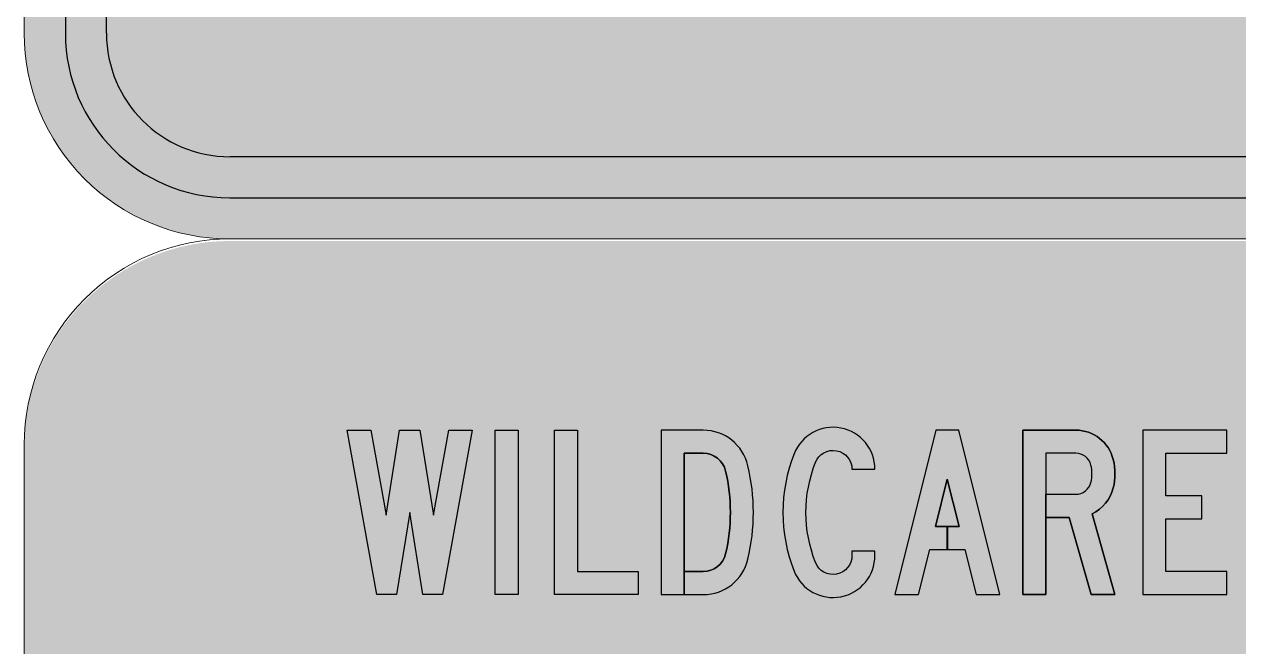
# Model space of a CAD drawing. Header units: millimetres. Extents: x 3633 to 4233, y 3223 to 4074.
# Drawn here: x 3632.5 to 3928, y 3374.4 to 3525.8 of the extents above; entities that cross this region are included whole.
import ezdxf

# ---------------------------------------------------------------- set-up
doc = ezdxf.new("R2010")
doc.units = ezdxf.units.MM
doc.layers.add('GREEN', color=7, linetype='Continuous', true_color=0x007f00)
doc.layers.add('GSCOLORFILL', color=7, linetype='Continuous', lineweight=0)

# ---------------------------------------------------------------- blocks, each defined once
blk = doc.blocks.new('MR-GM-32-6')
at = {"layer": 'GREEN', "true_color": 0x007f00}
for points in [[(-249.91, 260.5), (249.99, 260.5, 0.414214), (289.99, 300.5), (289.99, 800.5, 0.414214), (249.99, 840.5), (-250.01, 840.5, 0.414214), (-290.01, 800.5), (-290.01, 300.5, 0.414214), (-250.01, 260.5), (-250.01, 270.5, -0.414214), (-280.01, 300.5), (-280.01, 800.5, -0.414214), (-250.01, 830.5), (249.99, 830.5, -0.414214), (279.99, 800.5), (279.99, 300.5, -0.414214), (249.99, 270.5), (-249.91, 270.5)], [(-249.91, 10), (249.99, 10, 0.414214), (289.99, 50), (289.99, 200, 0.414214), (249.99, 240), (-250.01, 240, 0.414214), (-290.01, 200), (-290.01, 50, 0.414214), (-250.01, 10), (-250.01, 20, -0.414214), (-280.01, 50), (-280.01, 200, -0.414214), (-250.01, 230), (249.99, 230, -0.414214), (279.99, 200), (279.99, 50, -0.414214), (249.99, 20), (-249.91, 20)]]:
    blk.add_hatch(color=96, dxfattribs=at).paths.add_polyline_path(points)
at = {"layer": 'GREEN', "linetype": 'Continuous', "true_color": 0x007f00, "transparency": 33554687}
for points in [[(-211.99, 183.3), (-208.68, 204), (-203.73, 204), (-200.42, 183.3), (-196.69, 204), (-191.01, 204), (-198.21, 164), (-203.01, 164), (-206.21, 184), (-209.41, 164), (-214.21, 164), (-221.41, 204), (-215.72, 204)], [(-185.41, 204), (-179.81, 204), (-179.81, 164), (-185.41, 164)], [(-171.01, 204), (-165.41, 204), (-165.41, 169.6), (-150.6, 169.6), (-150.6, 164), (-171.01, 164)], [(-139.41, 198.4), (-134.82, 198.4, -0.348682), (-129.36, 194.07, -0.114899), (-129.36, 173.93, -0.348682), (-134.82, 169.6), (-139.4, 169.6), (-139.4, 164), (-134.82, 164, 0.348682), (-123.91, 172.66, 0.114899), (-123.91, 195.34, 0.348682), (-134.82, 204), (-145.01, 204), (-145.01, 164), (-139.41, 164)], [(-129.36, 194.07, -0.114899), (-129.36, 173.93, -0.348682), (-134.82, 169.6), (-139.4, 169.6), (-139.4, 164), (-134.82, 164, 0.348682), (-123.91, 172.66, 0.114899), (-123.91, 195.34, 0.348682), (-134.82, 204), (-145.01, 204), (-145.01, 164), (-139.41, 164), (-139.41, 198.4), (-134.82, 198.4, -0.348682)], [(-112.69, 198.25, 0.190476), (-112.69, 169.75, 0.827503), (-93.01, 173.5), (-93.01, 174.6), (-98.61, 174.6), (-98.61, 173.5, -0.827503), (-107.48, 171.81, -0.190476), (-107.48, 196.19, -0.827503), (-98.61, 194.5), (-93.01, 194.5, 0.827503)], [(-98.61, 194.5), (-93.01, 194.5, 0.827503), (-112.69, 198.25, 0.190476), (-112.69, 169.75, 0.827503), (-93.01, 173.5), (-93.01, 174.6), (-98.61, 174.6), (-98.61, 173.5, -0.827503), (-107.48, 171.81, -0.190476), (-107.48, 196.19, -0.827503)], [(-75.41, 192.11), (-72.53, 180.6), (-75.4, 180.6), (-75.4, 175), (-71.13, 175), (-68.38, 164), (-62.61, 164), (-72.61, 204), (-78.21, 204), (-88.21, 164), (-82.43, 164), (-79.68, 175), (-75.41, 175), (-75.41, 180.6), (-78.28, 180.6)], [(-72.61, 204), (-78.21, 204), (-88.21, 164), (-82.43, 164), (-79.68, 175), (-75.41, 175), (-75.41, 180.6), (-78.28, 180.6), (-75.41, 192.11), (-72.53, 180.6), (-75.4, 180.6), (-75.4, 175), (-71.13, 175), (-68.38, 164), (-62.61, 164)], [(-57.01, 164), (-51.41, 164), (-51.41, 198.4), (-44.15, 198.4, -0.344881), (-40.46, 195.51, -0.12178), (-40.46, 191.29, -0.344881), (-44.15, 188.4), (-51.4, 188.4), (-51.4, 182.8), (-45.78, 182.8), (-40.43, 164), (-34.61, 164), (-40.2, 183.67, 0.227614), (-35.03, 189.94, 0.12178), (-35.03, 196.86, 0.344881), (-44.15, 204), (-57.01, 204)], [(-44.15, 198.4, -0.344881), (-40.46, 195.51, -0.12178), (-40.46, 191.29, -0.344881), (-44.15, 188.4), (-51.4, 188.4), (-51.4, 182.8), (-45.78, 182.8), (-40.43, 164), (-34.61, 164), (-40.2, 183.67, 0.227614), (-35.03, 189.94, 0.12178), (-35.03, 196.86, 0.344881), (-44.15, 204), (-57.01, 204), (-57.01, 164), (-51.41, 164), (-51.41, 198.4)], [(-22.21, 169.6), (-22.21, 182.4), (-13.44, 182.4), (-13.44, 188), (-22.21, 188), (-22.21, 198.4), (-7.41, 198.4), (-7.41, 204), (-27.81, 204), (-27.81, 164), (-7.41, 164), (-7.41, 169.6)]]:
    e = blk.add_hatch(color=96, dxfattribs=at)
    e.paths.add_polyline_path(points)
    e.dxf.unprotected_set("ltscale", 0)
at = {"layer": 'GSCOLORFILL', "true_color": 0xf5f5f5, "transparency": 33554687}
for points in [[(-250.01, 250.5), (249.99, 250.5, 0.414214), (299.99, 300.5), (299.99, 800.5, 0.414214), (249.99, 850.5), (-250.01, 850.5, 0.414214), (-300.01, 800.5), (-300.01, 300.5, 0.414214)], [(-250.01, 0), (249.99, 0, 0.414214), (299.99, 50), (299.99, 200, 0.414214), (249.99, 250), (-250.01, 250, 0.414214), (-300.01, 200), (-300.01, 50, 0.414214)]]:
    blk.add_hatch(color=7, dxfattribs=at).paths.add_polyline_path(points)
at = {"layer": 'GREEN', "color": 96, "linetype": 'Continuous', "true_color": 0x007f00, "transparency": 33554687}
for p, q in [((-290.01, 800.5), (-290.01, 300.5)), ((-280.01, 300.5), (-280.01, 800.5)), ((249.99, 270.5), (-249.91, 270.5)), ((-249.91, 260.5), (249.99, 260.5))]:
    blk.add_line(p, q, dxfattribs=at).dxf.unprotected_set("ltscale", 0)
for points in [[(-211.99, 183.3), (-208.68, 204), (-203.73, 204), (-200.42, 183.3), (-196.69, 204), (-191.01, 204), (-198.21, 164), (-203.01, 164), (-206.21, 184), (-209.41, 164), (-214.21, 164), (-221.41, 204), (-215.72, 204)], [(-185.41, 204), (-179.81, 204), (-179.81, 164), (-185.41, 164)], [(-171.01, 204), (-165.41, 204), (-165.41, 169.6), (-150.6, 169.6), (-150.6, 164), (-171.01, 164)], [(-79.68, 175), (-71.13, 175), (-68.38, 164), (-62.61, 164), (-72.61, 204), (-78.21, 204), (-88.21, 164), (-82.43, 164)], [(-75.41, 180.6), (-78.28, 180.6), (-75.41, 192.11), (-72.53, 180.6), (-75.4, 180.6), (-75.4, 175), (-71.13, 175), (-68.38, 164), (-62.61, 164), (-72.61, 204), (-78.21, 204), (-88.21, 164), (-82.43, 164), (-79.68, 175), (-75.41, 175)], [(-75.41, 180.6), (-78.28, 180.6), (-75.41, 192.11), (-72.53, 180.6), (-75.4, 180.6), (-75.4, 175), (-71.13, 175), (-68.38, 164), (-62.61, 164), (-72.61, 204), (-78.21, 204), (-88.21, 164), (-82.43, 164), (-79.68, 175), (-75.41, 175)], [(-22.21, 169.6), (-22.21, 182.4), (-13.44, 182.4), (-13.44, 188), (-22.21, 188), (-22.21, 198.4), (-7.41, 198.4), (-7.41, 204), (-27.81, 204), (-27.81, 164), (-7.41, 164), (-7.41, 169.6)], [(-72.53, 180.6), (-75.41, 192.11), (-78.28, 180.6)]]:
    blk.add_lwpolyline(points, close=True, dxfattribs=at).dxf.unprotected_set("ltscale", 0)
for points in [[(-134.82, 164, 0.348682), (-123.91, 172.66, 0.114899), (-123.91, 195.34, 0.348682), (-134.82, 204), (-145.01, 204), (-145.01, 164)], [(-139.4, 169.6), (-139.4, 164), (-134.82, 164, 0.348682), (-123.91, 172.66, 0.114899), (-123.91, 195.34, 0.348682), (-134.82, 204), (-145.01, 204), (-145.01, 164), (-139.41, 164), (-139.41, 198.4), (-134.82, 198.4, -0.348682), (-129.36, 194.07, -0.114899), (-129.36, 173.93, -0.348682), (-134.82, 169.6)], [(-139.4, 169.6), (-139.4, 164), (-134.82, 164, 0.348682), (-123.91, 172.66, 0.114899), (-123.91, 195.34, 0.348682), (-134.82, 204), (-145.01, 204), (-145.01, 164), (-139.41, 164), (-139.41, 198.4), (-134.82, 198.4, -0.348682), (-129.36, 194.07, -0.114899), (-129.36, 173.93, -0.348682), (-134.82, 169.6)], [(-98.61, 173.5, -0.827503), (-107.48, 171.81, -0.190476), (-107.48, 196.19, -0.827503), (-98.61, 194.5), (-93.01, 194.5, 0.827503), (-112.69, 198.25, 0.190476), (-112.69, 169.75, 0.827503), (-93.01, 173.5), (-93.01, 174.6), (-98.61, 174.6)], [(-98.61, 173.5, -0.827503), (-107.48, 171.81, -0.190476), (-107.48, 196.19, -0.827503), (-98.61, 194.5), (-93.01, 194.5, 0.827503), (-112.69, 198.25, 0.190476), (-112.69, 169.75, 0.827503), (-93.01, 173.5), (-93.01, 174.6), (-98.61, 174.6)], [(-57.01, 204), (-57.01, 164), (-51.41, 164), (-51.41, 182.8), (-45.78, 182.8), (-40.43, 164), (-34.61, 164), (-40.2, 183.67, 0.227614), (-35.03, 189.94, 0.12178), (-35.03, 196.86, 0.344881), (-44.15, 204)], [(-44.15, 188.4, 0.344881), (-40.46, 191.29, 0.12178), (-40.46, 195.51, 0.344881), (-44.15, 198.4), (-51.41, 198.4), (-51.41, 164), (-57.01, 164), (-57.01, 204), (-44.15, 204, -0.344881), (-35.03, 196.86, -0.12178), (-35.03, 189.94, -0.227614), (-40.2, 183.67), (-34.61, 164), (-40.43, 164), (-45.78, 182.8), (-51.4, 182.8), (-51.4, 188.4)], [(-44.15, 188.4, 0.344881), (-40.46, 191.29, 0.12178), (-40.46, 195.51, 0.344881), (-44.15, 198.4), (-51.41, 198.4), (-51.41, 164), (-57.01, 164), (-57.01, 204), (-44.15, 204, -0.344881), (-35.03, 196.86, -0.12178), (-35.03, 189.94, -0.227614), (-40.2, 183.67), (-34.61, 164), (-40.43, 164), (-45.78, 182.8), (-51.4, 182.8), (-51.4, 188.4)], [(-139.41, 169.6), (-134.82, 169.6, 0.348682), (-129.36, 173.93, 0.114899), (-129.36, 194.07, 0.348682), (-134.82, 198.4), (-139.41, 198.4)], [(-44.15, 198.4), (-51.41, 198.4), (-51.41, 188.4), (-44.15, 188.4, 0.344881), (-40.46, 191.29, 0.12178), (-40.46, 195.51, 0.344881)]]:
    blk.add_lwpolyline(points, format="xyb", close=True, dxfattribs=at).dxf.unprotected_set("ltscale", 0)
for radius in [40, 30]:
    blk.add_arc((-250.01, 300.5), radius, 180, 270, dxfattribs=at).dxf.unprotected_set("ltscale", 0)
at = {"layer": 'GSCOLORFILL', "color": 126, "linetype": 'Continuous', "true_color": 0x006b54, "transparency": 33554687}
blk.add_line((-249.91, 260.5), (-249.91, 260.5), dxfattribs=at).dxf.unprotected_set("ltscale", 0)
at = {"layer": 'GSCOLORFILL', "color": 4}
for points in [[(249.99, 250.5), (-250.01, 250.5, -0.414214), (-300.01, 300.5), (-300.01, 801, -0.414214), (-250.01, 851), (249.99, 851, -0.414214), (299.99, 801), (299.99, 300.5, -0.414214), (249.99, 250.5)], [(249.99, 250.5, -0.414214), (299.99, 200.5), (300, 50, -0.414214), (250, 0), (-250, 0, -0.414214), (-300, 50), (-300.01, 200.5, -0.414214), (-250.01, 250.5)]]:
    blk.add_lwpolyline(points, format="xyb", dxfattribs=at)

msp = doc.modelspace()

# ---------------------------------------------------------------- block references
msp.add_blockref('MR-GM-32-6', (3932.51, 3223.07))

doc.saveas('drawing.dxf')
